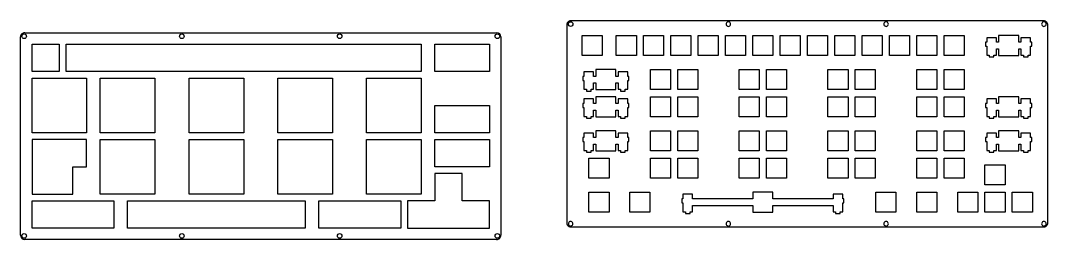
# Model space of a CAD drawing. Extents: x -38 to 13910, y -467 to 6521.
# Drawn here: x 0 to 716, y 501 to 654 of the extents above; entities that cross this region are included whole.
import ezdxf

# ---------------------------------------------------------------- set-up
doc = ezdxf.new("R2010")
doc.units = 0
doc.header["$MEASUREMENT"] = 0

msp = doc.modelspace()

# ---------------------------------------------------------------- linework, layer by layer
at = {"color": 0}
for p, q in [((381.28, 651.7), (381.31, 651.94)), ((381.31, 651.94), (381.35, 652.17)), ((381.35, 652.17), (381.42, 652.4)), ((381.42, 652.4), (381.5, 652.62)), ((381.5, 652.62), (381.6, 652.83)), ((381.6, 652.83), (381.71, 653.04)), ((381.71, 653.04), (381.84, 653.23)), ((381.84, 653.23), (381.99, 653.42)), ((381.99, 653.42), (382.15, 653.59)), ((382.15, 653.59), (382.32, 653.75)), ((382.32, 653.75), (382.51, 653.9)), ((382.51, 653.9), (382.7, 654.03)), ((382.7, 654.03), (382.91, 654.14)), ((382.91, 654.14), (383.12, 654.24)), ((383.12, 654.24), (383.34, 654.32)), ((383.34, 654.32), (383.57, 654.39)), ((383.57, 654.39), (383.8, 654.43)), ((383.8, 654.43), (384.04, 654.46)), ((384.04, 654.46), (384.27, 654.47)), ((384.27, 654.47), (713.37, 654.47)), ((492.29, 652.46), (492.21, 651.96)), ((492.21, 651.96), (492.29, 651.47)), ((492.52, 652.9), (492.29, 652.46)), ((492.87, 653.26), (492.52, 652.9)), ((493.31, 653.48), (492.87, 653.26)), ((493.81, 653.56), (493.31, 653.48)), ((494.3, 653.48), (493.81, 653.56)), ((494.74, 653.26), (494.3, 653.48)), ((495.1, 652.9), (494.74, 653.26)), ((495.32, 652.46), (495.1, 652.9)), ((495.4, 651.96), (495.32, 652.46)), ((495.32, 651.47), (495.4, 651.96)), ((602.32, 652.46), (602.24, 651.96)), ((602.24, 651.96), (602.32, 651.47)), ((602.54, 652.9), (602.32, 652.46)), ((602.9, 653.26), (602.54, 652.9)), ((603.34, 653.48), (602.9, 653.26)), ((603.84, 653.56), (603.34, 653.48)), ((604.33, 653.48), (603.84, 653.56)), ((604.77, 653.26), (604.33, 653.48)), ((605.13, 652.9), (604.77, 653.26)), ((605.35, 652.46), (605.13, 652.9)), ((605.43, 651.96), (605.35, 652.46)), ((605.35, 651.47), (605.43, 651.96)), ((712.35, 652.46), (712.27, 651.96)), ((712.27, 651.96), (712.35, 651.47)), ((712.58, 652.9), (712.35, 652.46)), ((712.93, 653.26), (712.58, 652.9)), ((713.37, 653.48), (712.93, 653.26)), ((713.37, 654.47), (713.6, 654.46)), ((713.87, 653.56), (713.37, 653.48)), ((713.6, 654.46), (713.84, 654.43)), ((713.84, 654.43), (714.07, 654.39)), ((714.36, 653.48), (713.87, 653.56)), ((714.07, 654.39), (714.3, 654.32)), ((714.3, 654.32), (714.52, 654.24)), ((714.8, 653.26), (714.36, 653.48)), ((714.52, 654.24), (714.73, 654.14)), ((714.73, 654.14), (714.94, 654.03)), ((715.16, 652.9), (714.8, 653.26)), ((714.94, 654.03), (715.13, 653.9)), ((715.13, 653.9), (715.32, 653.75)), ((715.38, 652.46), (715.16, 652.9)), ((715.32, 653.75), (715.49, 653.59)), ((715.46, 651.96), (715.38, 652.46)), ((715.38, 651.47), (715.46, 651.96)), ((715.49, 653.59), (715.65, 653.42)), ((715.65, 653.42), (715.8, 653.23)), ((715.8, 653.23), (715.93, 653.04)), ((715.93, 653.04), (716.04, 652.83)), ((716.04, 652.83), (716.14, 652.62)), ((716.14, 652.62), (716.22, 652.4)), ((716.22, 652.4), (716.29, 652.17)), ((716.29, 652.17), (716.33, 651.94)), ((716.33, 651.94), (716.36, 651.7)), ((3.1, 645.94), (332.19, 645.94)), ((381.27, 651.47), (381.28, 651.7)), ((381.27, 512.87), (381.27, 651.47)), ((492.29, 651.47), (492.52, 651.03)), ((492.52, 651.03), (492.87, 650.67)), ((492.87, 650.67), (493.31, 650.45)), ((493.31, 650.45), (493.81, 650.37)), ((493.81, 650.37), (494.3, 650.45)), ((494.3, 650.45), (494.74, 650.67)), ((494.74, 650.67), (495.1, 651.03)), ((495.1, 651.03), (495.32, 651.47)), ((602.32, 651.47), (602.54, 651.03)), ((602.54, 651.03), (602.9, 650.67)), ((602.9, 650.67), (603.34, 650.45)), ((603.34, 650.45), (603.84, 650.37)), ((603.84, 650.37), (604.33, 650.45)), ((604.33, 650.45), (604.77, 650.67)), ((604.77, 650.67), (605.13, 651.03)), ((605.13, 651.03), (605.35, 651.47)), ((712.35, 651.47), (712.58, 651.03)), ((712.58, 651.03), (712.93, 650.67)), ((712.93, 650.67), (713.37, 650.45)), ((713.37, 650.45), (713.87, 650.37)), ((713.87, 650.37), (714.36, 650.45)), ((714.36, 650.45), (714.8, 650.67)), ((714.8, 650.67), (715.16, 651.03)), ((715.16, 651.03), (715.38, 651.47)), ((716.36, 651.7), (716.37, 651.47)), ((716.37, 651.47), (716.37, 512.87)), ((0.1, 504.35), (0.1, 642.95)), ((8.1, 637.94), (27.15, 637.94)), ((8.1, 618.89), (8.1, 637.94)), ((27.15, 637.94), (27.15, 618.89)), ((31.91, 637.94), (279.56, 637.94)), ((31.91, 618.89), (31.91, 637.94)), ((279.56, 637.94), (279.56, 618.89)), ((289.09, 637.94), (327.19, 637.94)), ((289.09, 618.89), (289.09, 637.94)), ((327.19, 637.94), (327.19, 618.89)), ((335.19, 642.95), (335.19, 504.35)), ((391.81, 643.93), (405.8, 643.93)), ((391.81, 629.94), (391.81, 643.93)), ((405.8, 643.93), (405.8, 629.94)), ((415.62, 643.93), (429.61, 643.93)), ((415.62, 629.94), (415.62, 643.93)), ((429.61, 643.93), (429.61, 629.94)), ((434.67, 643.93), (448.66, 643.93)), ((434.67, 629.94), (434.67, 643.93)), ((448.66, 643.93), (448.66, 629.94)), ((453.72, 643.93), (467.71, 643.93)), ((453.72, 629.94), (453.72, 643.93)), ((467.71, 643.93), (467.71, 629.94)), ((472.77, 643.93), (486.76, 643.93)), ((472.77, 629.94), (472.77, 643.93)), ((486.76, 643.93), (486.76, 629.94)), ((491.82, 643.93), (505.81, 643.93)), ((491.82, 629.94), (491.82, 643.93)), ((505.81, 643.93), (505.81, 629.94)), ((510.87, 643.93), (524.86, 643.93)), ((510.87, 629.94), (510.87, 643.93)), ((524.86, 643.93), (524.86, 629.94)), ((529.92, 643.93), (543.91, 643.93)), ((529.92, 629.94), (529.92, 643.93)), ((543.91, 643.93), (543.91, 629.94)), ((548.97, 643.93), (562.96, 643.93)), ((548.97, 629.94), (548.97, 643.93)), ((562.96, 643.93), (562.96, 629.94)), ((568.02, 643.93), (582.01, 643.93)), ((568.02, 629.94), (568.02, 643.93)), ((582.01, 643.93), (582.01, 629.94)), ((587.07, 643.93), (601.06, 643.93)), ((587.07, 629.94), (587.07, 643.93)), ((601.06, 643.93), (601.06, 629.94)), ((606.12, 643.93), (620.11, 643.93)), ((606.12, 629.94), (606.12, 643.93)), ((620.11, 643.93), (620.11, 629.94)), ((625.17, 643.93), (639.16, 643.93)), ((625.17, 629.94), (625.17, 643.93)), ((639.16, 643.93), (639.16, 629.94)), ((644.22, 643.93), (658.21, 643.93)), ((644.22, 629.94), (644.22, 643.93)), ((658.21, 643.93), (658.21, 629.94)), ((674.04, 639.23), (673.22, 639.23)), ((673.22, 639.23), (673.22, 636.44)), ((680.78, 642.46), (674.04, 642.46)), ((674.04, 642.46), (674.04, 639.23)), ((680.78, 639.23), (680.78, 642.46)), ((682.32, 639.23), (680.78, 639.23)), ((682.32, 643.93), (682.32, 639.23)), ((696.31, 643.93), (682.32, 643.93)), ((696.31, 639.23), (696.31, 643.93)), ((697.84, 639.23), (696.31, 639.23)), ((704.58, 642.46), (697.84, 642.46)), ((697.84, 642.46), (697.84, 639.23)), ((704.58, 639.23), (704.58, 642.46)), ((705.41, 639.23), (704.58, 639.23)), ((705.41, 636.44), (705.41, 639.23)), ((673.22, 636.44), (674.04, 636.44)), ((674.04, 636.44), (674.04, 630.17)), ((680.78, 630.17), (680.78, 634.64)), ((680.78, 634.64), (682.32, 634.64)), ((682.32, 634.64), (682.32, 629.94)), ((696.31, 629.94), (696.31, 634.64)), ((696.31, 634.64), (697.84, 634.64)), ((697.84, 634.64), (697.84, 630.17)), ((704.58, 630.17), (704.58, 636.44)), ((704.58, 636.44), (705.41, 636.44)), ((405.8, 629.94), (391.81, 629.94)), ((429.61, 629.94), (415.62, 629.94)), ((448.66, 629.94), (434.67, 629.94)), ((467.71, 629.94), (453.72, 629.94)), ((486.76, 629.94), (472.77, 629.94)), ((505.81, 629.94), (491.82, 629.94)), ((524.86, 629.94), (510.87, 629.94)), ((543.91, 629.94), (529.92, 629.94)), ((562.96, 629.94), (548.97, 629.94)), ((582.01, 629.94), (568.02, 629.94)), ((601.06, 629.94), (587.07, 629.94)), ((620.11, 629.94), (606.12, 629.94)), ((639.16, 629.94), (625.17, 629.94)), ((658.21, 629.94), (644.22, 629.94)), ((674.04, 630.17), (675.77, 630.17)), ((675.77, 630.17), (675.77, 628.97)), ((675.77, 628.97), (679.06, 628.97)), ((679.06, 628.97), (679.06, 630.17)), ((679.06, 630.17), (680.78, 630.17)), ((682.32, 629.94), (696.31, 629.94)), ((697.84, 630.17), (699.57, 630.17)), ((699.57, 630.17), (699.57, 628.97)), ((699.57, 628.97), (702.86, 628.97)), ((702.86, 628.97), (702.86, 630.17)), ((702.86, 630.17), (704.58, 630.17)), ((27.15, 618.89), (8.1, 618.89)), ((279.56, 618.89), (31.91, 618.89)), ((327.19, 618.89), (289.09, 618.89)), ((399.8, 618.65), (393.06, 618.65)), ((393.06, 618.65), (393.06, 615.42)), ((399.8, 615.42), (399.8, 618.65)), ((401.33, 620.12), (401.33, 615.42)), ((415.32, 620.12), (401.33, 620.12)), ((415.32, 615.42), (415.32, 620.12)), ((423.6, 618.65), (416.86, 618.65)), ((416.86, 618.65), (416.86, 615.42)), ((423.6, 615.42), (423.6, 618.65)), ((439.43, 620.12), (453.42, 620.12)), ((439.43, 606.13), (439.43, 620.12)), ((453.42, 620.12), (453.42, 606.13)), ((458.48, 620.12), (472.47, 620.12)), ((458.48, 606.13), (458.48, 620.12)), ((472.47, 620.12), (472.47, 606.13)), ((501.34, 620.12), (515.33, 620.12)), ((501.34, 606.13), (501.34, 620.12)), ((515.33, 620.12), (515.33, 606.13)), ((520.39, 620.12), (534.38, 620.12)), ((520.39, 606.13), (520.39, 620.12)), ((534.38, 620.12), (534.38, 606.13)), ((563.26, 620.12), (577.25, 620.12)), ((563.26, 606.13), (563.26, 620.12)), ((577.25, 620.12), (577.25, 606.13)), ((582.31, 620.12), (596.3, 620.12)), ((582.31, 606.13), (582.31, 620.12)), ((596.3, 620.12), (596.3, 606.13)), ((625.17, 620.12), (639.16, 620.12)), ((625.17, 606.13), (625.17, 620.12)), ((639.16, 620.12), (639.16, 606.13)), ((644.22, 620.12), (658.21, 620.12)), ((644.22, 606.13), (644.22, 620.12)), ((658.21, 620.12), (658.21, 606.13)), ((8.1, 614.13), (46.2, 614.13)), ((8.1, 576.03), (8.1, 614.13)), ((46.2, 614.13), (46.2, 576.03)), ((55.73, 614.13), (93.83, 614.13)), ((55.73, 576.03), (55.73, 614.13)), ((93.83, 614.13), (93.83, 576.03)), ((117.64, 614.13), (155.74, 614.13)), ((117.64, 576.03), (117.64, 614.13)), ((155.74, 614.13), (155.74, 576.03)), ((179.55, 614.13), (217.65, 614.13)), ((179.55, 576.03), (179.55, 614.13)), ((217.65, 614.13), (217.65, 576.03)), ((241.46, 614.13), (279.56, 614.13)), ((241.46, 576.03), (241.46, 614.13)), ((279.56, 614.13), (279.56, 576.03)), ((393.06, 615.42), (392.23, 615.42)), ((392.23, 615.42), (392.23, 612.63)), ((392.23, 612.63), (393.06, 612.63)), ((393.06, 612.63), (393.06, 606.36)), ((401.33, 615.42), (399.8, 615.42)), ((399.8, 606.36), (399.8, 610.83)), ((399.8, 610.83), (401.33, 610.83)), ((401.33, 610.83), (401.33, 606.13)), ((416.86, 615.42), (415.32, 615.42)), ((415.32, 606.13), (415.32, 610.83)), ((415.32, 610.83), (416.86, 610.83)), ((416.86, 610.83), (416.86, 606.36)), ((424.42, 615.42), (423.6, 615.42)), ((423.6, 606.36), (423.6, 612.63)), ((423.6, 612.63), (424.42, 612.63)), ((424.42, 612.63), (424.42, 615.42)), ((393.06, 606.36), (394.78, 606.36)), ((394.78, 606.36), (394.78, 605.16)), ((394.78, 605.16), (398.07, 605.16)), ((398.07, 605.16), (398.07, 606.36)), ((398.07, 606.36), (399.8, 606.36)), ((401.33, 606.13), (415.32, 606.13)), ((416.86, 606.36), (418.58, 606.36)), ((418.58, 606.36), (418.58, 605.16)), ((418.58, 605.16), (421.87, 605.16)), ((421.87, 605.16), (421.87, 606.36)), ((421.87, 606.36), (423.6, 606.36)), ((453.42, 606.13), (439.43, 606.13)), ((472.47, 606.13), (458.48, 606.13)), ((515.33, 606.13), (501.34, 606.13)), ((534.38, 606.13), (520.39, 606.13)), ((577.25, 606.13), (563.26, 606.13)), ((596.3, 606.13), (582.31, 606.13)), ((639.16, 606.13), (625.17, 606.13)), ((658.21, 606.13), (644.22, 606.13)), ((289.09, 595.08), (327.19, 595.08)), ((289.09, 576.03), (289.09, 595.08)), ((327.19, 595.08), (327.19, 576.03)), ((393.06, 596.37), (392.23, 596.37)), ((392.23, 596.37), (392.23, 593.58)), ((399.8, 599.6), (393.06, 599.6)), ((393.06, 599.6), (393.06, 596.37)), ((399.8, 596.37), (399.8, 599.6)), ((401.33, 596.37), (399.8, 596.37)), ((401.33, 601.07), (401.33, 596.37)), ((415.32, 601.07), (401.33, 601.07)), ((415.32, 596.37), (415.32, 601.07)), ((416.86, 596.37), (415.32, 596.37)), ((423.6, 599.6), (416.86, 599.6)), ((416.86, 599.6), (416.86, 596.37)), ((423.6, 596.37), (423.6, 599.6)), ((424.42, 596.37), (423.6, 596.37)), ((424.42, 593.58), (424.42, 596.37)), ((439.43, 601.07), (453.42, 601.07)), ((439.43, 587.08), (439.43, 601.07)), ((453.42, 601.07), (453.42, 587.08)), ((458.48, 601.07), (472.47, 601.07)), ((458.48, 587.08), (458.48, 601.07)), ((472.47, 601.07), (472.47, 587.08)), ((501.34, 601.07), (515.33, 601.07)), ((501.34, 587.08), (501.34, 601.07)), ((515.33, 601.07), (515.33, 587.08)), ((520.39, 601.07), (534.38, 601.07)), ((520.39, 587.08), (520.39, 601.07)), ((534.38, 601.07), (534.38, 587.08)), ((563.26, 601.07), (577.25, 601.07)), ((563.26, 587.08), (563.26, 601.07)), ((577.25, 601.07), (577.25, 587.08)), ((582.31, 601.07), (596.3, 601.07)), ((582.31, 587.08), (582.31, 601.07)), ((596.3, 601.07), (596.3, 587.08)), ((625.17, 601.07), (639.16, 601.07)), ((625.17, 587.08), (625.17, 601.07)), ((639.16, 601.07), (639.16, 587.08)), ((644.22, 601.07), (658.21, 601.07)), ((644.22, 587.08), (644.22, 601.07)), ((658.21, 601.07), (658.21, 587.08)), ((674.04, 596.37), (673.22, 596.37)), ((673.22, 596.37), (673.22, 593.58)), ((680.78, 599.6), (674.04, 599.6)), ((674.04, 599.6), (674.04, 596.37)), ((680.78, 596.37), (680.78, 599.6)), ((682.32, 596.37), (680.78, 596.37)), ((682.32, 601.07), (682.32, 596.37)), ((696.31, 601.07), (682.32, 601.07)), ((696.31, 596.37), (696.31, 601.07)), ((697.84, 596.37), (696.31, 596.37)), ((704.58, 599.6), (697.84, 599.6)), ((697.84, 599.6), (697.84, 596.37)), ((704.58, 596.37), (704.58, 599.6)), ((705.41, 596.37), (704.58, 596.37)), ((705.41, 593.58), (705.41, 596.37)), ((392.23, 593.58), (393.06, 593.58)), ((393.06, 593.58), (393.06, 587.31)), ((399.8, 587.31), (399.8, 591.78)), ((399.8, 591.78), (401.33, 591.78)), ((401.33, 591.78), (401.33, 587.08)), ((415.32, 587.08), (415.32, 591.78)), ((415.32, 591.78), (416.86, 591.78)), ((416.86, 591.78), (416.86, 587.31)), ((423.6, 587.31), (423.6, 593.58)), ((423.6, 593.58), (424.42, 593.58)), ((673.22, 593.58), (674.04, 593.58)), ((674.04, 593.58), (674.04, 587.31)), ((680.78, 587.31), (680.78, 591.78)), ((680.78, 591.78), (682.32, 591.78)), ((682.32, 591.78), (682.32, 587.08)), ((696.31, 587.08), (696.31, 591.78)), ((696.31, 591.78), (697.84, 591.78)), ((697.84, 591.78), (697.84, 587.31)), ((704.58, 587.31), (704.58, 593.58)), ((704.58, 593.58), (705.41, 593.58)), ((393.06, 587.31), (394.78, 587.31)), ((394.78, 587.31), (394.78, 586.11)), ((394.78, 586.11), (398.07, 586.11)), ((398.07, 586.11), (398.07, 587.31)), ((398.07, 587.31), (399.8, 587.31)), ((401.33, 587.08), (415.32, 587.08)), ((416.86, 587.31), (418.58, 587.31)), ((418.58, 587.31), (418.58, 586.11)), ((418.58, 586.11), (421.87, 586.11)), ((421.87, 586.11), (421.87, 587.31)), ((421.87, 587.31), (423.6, 587.31)), ((453.42, 587.08), (439.43, 587.08)), ((472.47, 587.08), (458.48, 587.08)), ((515.33, 587.08), (501.34, 587.08)), ((534.38, 587.08), (520.39, 587.08)), ((577.25, 587.08), (563.26, 587.08)), ((596.3, 587.08), (582.31, 587.08)), ((639.16, 587.08), (625.17, 587.08)), ((658.21, 587.08), (644.22, 587.08)), ((674.04, 587.31), (675.77, 587.31)), ((675.77, 587.31), (675.77, 586.11)), ((675.77, 586.11), (679.06, 586.11)), ((679.06, 586.11), (679.06, 587.31)), ((679.06, 587.31), (680.78, 587.31)), ((682.32, 587.08), (696.31, 587.08)), ((697.84, 587.31), (699.57, 587.31)), ((699.57, 587.31), (699.57, 586.11)), ((699.57, 586.11), (702.86, 586.11)), ((702.86, 586.11), (702.86, 587.31)), ((702.86, 587.31), (704.58, 587.31)), ((46.2, 576.03), (8.1, 576.03)), ((93.83, 576.03), (55.73, 576.03)), ((155.74, 576.03), (117.64, 576.03)), ((217.65, 576.03), (179.55, 576.03)), ((279.56, 576.03), (241.46, 576.03)), ((327.19, 576.03), (289.09, 576.03)), ((399.8, 575.79), (393.06, 575.79)), ((393.06, 575.79), (393.06, 572.56)), ((399.8, 572.56), (399.8, 575.79)), ((401.33, 577.26), (401.33, 572.56)), ((415.32, 577.26), (401.33, 577.26)), ((415.32, 572.56), (415.32, 577.26)), ((423.6, 575.79), (416.86, 575.79)), ((416.86, 575.79), (416.86, 572.56)), ((423.6, 572.56), (423.6, 575.79)), ((439.43, 577.26), (453.42, 577.26)), ((439.43, 563.27), (439.43, 577.26)), ((453.42, 577.26), (453.42, 563.27)), ((458.48, 577.26), (472.47, 577.26)), ((458.48, 563.27), (458.48, 577.26)), ((472.47, 577.26), (472.47, 563.27)), ((501.34, 577.26), (515.33, 577.26)), ((501.34, 563.27), (501.34, 577.26)), ((515.33, 577.26), (515.33, 563.27)), ((520.39, 577.26), (534.38, 577.26)), ((520.39, 563.27), (520.39, 577.26)), ((534.38, 577.26), (534.38, 563.27)), ((563.26, 577.26), (577.25, 577.26)), ((563.26, 563.27), (563.26, 577.26)), ((577.25, 577.26), (577.25, 563.27)), ((582.31, 577.26), (596.3, 577.26)), ((582.31, 563.27), (582.31, 577.26)), ((596.3, 577.26), (596.3, 563.27)), ((625.17, 577.26), (639.16, 577.26)), ((625.17, 563.27), (625.17, 577.26)), ((639.16, 577.26), (639.16, 563.27)), ((644.22, 577.26), (658.21, 577.26)), ((644.22, 563.27), (644.22, 577.26)), ((658.21, 577.26), (658.21, 563.27)), ((680.78, 575.79), (674.04, 575.79)), ((674.04, 575.79), (674.04, 572.56)), ((680.78, 572.56), (680.78, 575.79)), ((682.32, 577.26), (682.32, 572.56)), ((696.31, 577.26), (682.32, 577.26)), ((696.31, 572.56), (696.31, 577.26)), ((704.58, 575.79), (697.84, 575.79)), ((697.84, 575.79), (697.84, 572.56)), ((704.58, 572.56), (704.58, 575.79)), ((8.1, 571.26), (8.1, 552.21)), ((46.2, 571.26), (8.1, 571.26)), ((46.2, 552.21), (46.2, 571.26)), ((55.73, 571.26), (93.83, 571.26)), ((55.73, 533.16), (55.73, 571.26)), ((93.83, 571.26), (93.83, 533.16)), ((117.64, 571.26), (155.74, 571.26)), ((117.64, 533.16), (117.64, 571.26)), ((155.74, 571.26), (155.74, 533.16)), ((179.55, 571.26), (217.65, 571.26)), ((179.55, 533.16), (179.55, 571.26)), ((217.65, 571.26), (217.65, 533.16)), ((241.46, 571.26), (279.56, 571.26)), ((241.46, 533.16), (241.46, 571.26)), ((279.56, 571.26), (279.56, 533.16)), ((289.09, 571.26), (327.19, 571.26)), ((289.09, 552.21), (289.09, 571.26)), ((327.19, 571.26), (327.19, 552.21)), ((393.06, 572.56), (392.23, 572.56)), ((392.23, 572.56), (392.23, 569.77)), ((392.23, 569.77), (393.06, 569.77)), ((393.06, 569.77), (393.06, 563.5)), ((401.33, 572.56), (399.8, 572.56)), ((399.8, 563.5), (399.8, 567.97)), ((399.8, 567.97), (401.33, 567.97)), ((401.33, 567.97), (401.33, 563.27)), ((416.86, 572.56), (415.32, 572.56)), ((415.32, 563.27), (415.32, 567.97)), ((415.32, 567.97), (416.86, 567.97)), ((416.86, 567.97), (416.86, 563.5)), ((424.42, 572.56), (423.6, 572.56)), ((423.6, 563.5), (423.6, 569.77)), ((423.6, 569.77), (424.42, 569.77)), ((424.42, 569.77), (424.42, 572.56)), ((674.04, 572.56), (673.22, 572.56)), ((673.22, 572.56), (673.22, 569.77)), ((673.22, 569.77), (674.04, 569.77)), ((674.04, 569.77), (674.04, 563.5)), ((682.32, 572.56), (680.78, 572.56)), ((680.78, 563.5), (680.78, 567.97)), ((680.78, 567.97), (682.32, 567.97)), ((682.32, 567.97), (682.32, 563.27)), ((697.84, 572.56), (696.31, 572.56)), ((696.31, 563.27), (696.31, 567.97)), ((696.31, 567.97), (697.84, 567.97)), ((697.84, 567.97), (697.84, 563.5)), ((705.41, 572.56), (704.58, 572.56)), ((704.58, 563.5), (704.58, 569.77)), ((704.58, 569.77), (705.41, 569.77)), ((705.41, 569.77), (705.41, 572.56)), ((393.06, 563.5), (394.78, 563.5)), ((394.78, 563.5), (394.78, 562.3)), ((394.78, 562.3), (398.07, 562.3)), ((398.07, 562.3), (398.07, 563.5)), ((398.07, 563.5), (399.8, 563.5)), ((401.33, 563.27), (415.32, 563.27)), ((416.86, 563.5), (418.58, 563.5)), ((418.58, 563.5), (418.58, 562.3)), ((418.58, 562.3), (421.87, 562.3)), ((421.87, 562.3), (421.87, 563.5)), ((421.87, 563.5), (423.6, 563.5)), ((453.42, 563.27), (439.43, 563.27)), ((472.47, 563.27), (458.48, 563.27)), ((515.33, 563.27), (501.34, 563.27)), ((534.38, 563.27), (520.39, 563.27)), ((577.25, 563.27), (563.26, 563.27)), ((596.3, 563.27), (582.31, 563.27)), ((639.16, 563.27), (625.17, 563.27)), ((658.21, 563.27), (644.22, 563.27)), ((674.04, 563.5), (675.77, 563.5)), ((675.77, 563.5), (675.77, 562.3)), ((675.77, 562.3), (679.06, 562.3)), ((679.06, 562.3), (679.06, 563.5)), ((679.06, 563.5), (680.78, 563.5)), ((682.32, 563.27), (696.31, 563.27)), ((697.84, 563.5), (699.57, 563.5)), ((699.57, 563.5), (699.57, 562.3)), ((699.57, 562.3), (702.86, 562.3)), ((702.86, 562.3), (702.86, 563.5)), ((702.86, 563.5), (704.58, 563.5)), ((8.1, 552.21), (8.1, 552.21)), ((8.1, 552.21), (8.1, 533.16)), ((36.68, 533.16), (36.68, 552.21)), ((36.68, 552.21), (46.2, 552.21)), ((327.19, 552.21), (289.09, 552.21)), ((396.57, 558.21), (410.56, 558.21)), ((396.57, 544.22), (396.57, 558.21)), ((410.56, 558.21), (410.56, 544.22)), ((439.43, 558.21), (453.42, 558.21)), ((439.43, 544.22), (439.43, 558.21)), ((453.42, 558.21), (453.42, 544.22)), ((458.48, 558.21), (472.47, 558.21)), ((458.48, 544.22), (458.48, 558.21)), ((472.47, 558.21), (472.47, 544.22)), ((501.34, 558.21), (515.33, 558.21)), ((501.34, 544.22), (501.34, 558.21)), ((515.33, 558.21), (515.33, 544.22)), ((520.39, 558.21), (534.38, 558.21)), ((520.39, 544.22), (520.39, 558.21)), ((534.38, 558.21), (534.38, 544.22)), ((563.26, 558.21), (577.25, 558.21)), ((563.26, 544.22), (563.26, 558.21)), ((577.25, 558.21), (577.25, 544.22)), ((582.31, 558.21), (596.3, 558.21)), ((582.31, 544.22), (582.31, 558.21)), ((596.3, 558.21), (596.3, 544.22)), ((625.17, 558.21), (639.16, 558.21)), ((625.17, 544.22), (625.17, 558.21)), ((639.16, 558.21), (639.16, 544.22)), ((644.22, 558.21), (658.21, 558.21)), ((644.22, 544.22), (644.22, 558.21)), ((658.21, 558.21), (658.21, 544.22)), ((672.79, 553.45), (686.78, 553.45)), ((672.79, 539.46), (672.79, 553.45)), ((686.78, 553.45), (686.78, 539.46)), ((289.09, 547.45), (289.09, 528.4)), ((308.14, 547.45), (289.09, 547.45)), ((308.14, 528.4), (308.14, 547.45)), ((410.56, 544.22), (396.57, 544.22)), ((453.42, 544.22), (439.43, 544.22)), ((472.47, 544.22), (458.48, 544.22)), ((515.33, 544.22), (501.34, 544.22)), ((534.38, 544.22), (520.39, 544.22)), ((577.25, 544.22), (563.26, 544.22)), ((596.3, 544.22), (582.31, 544.22)), ((639.16, 544.22), (625.17, 544.22)), ((658.21, 544.22), (644.22, 544.22)), ((686.78, 539.46), (672.79, 539.46)), ((8.1, 533.16), (36.68, 533.16)), ((93.83, 533.16), (55.73, 533.16)), ((155.74, 533.16), (117.64, 533.16)), ((217.65, 533.16), (179.55, 533.16)), ((279.56, 533.16), (241.46, 533.16)), ((396.57, 534.4), (410.56, 534.4)), ((396.57, 520.41), (396.57, 534.4)), ((410.56, 534.4), (410.56, 520.41)), ((425.14, 534.4), (439.13, 534.4)), ((425.14, 520.41), (425.14, 534.4)), ((439.13, 534.4), (439.13, 520.41)), ((468.85, 532.93), (462.11, 532.93)), ((462.11, 532.93), (462.11, 529.7)), ((468.85, 529.7), (468.85, 532.93)), ((510.87, 534.4), (510.87, 529.7)), ((524.86, 534.4), (510.87, 534.4)), ((524.86, 529.7), (524.86, 534.4)), ((573.61, 532.93), (566.87, 532.93)), ((566.87, 532.93), (566.87, 529.7)), ((573.61, 529.7), (573.61, 532.93)), ((596.59, 534.4), (610.58, 534.4)), ((596.59, 520.41), (596.59, 534.4)), ((610.58, 534.4), (610.58, 520.41)), ((625.17, 534.4), (639.16, 534.4)), ((625.17, 520.41), (625.17, 534.4)), ((639.16, 534.4), (639.16, 520.41)), ((653.74, 534.4), (667.73, 534.4)), ((653.74, 520.41), (653.74, 534.4)), ((667.73, 534.4), (667.73, 520.41)), ((672.79, 534.4), (686.78, 534.4)), ((672.79, 520.41), (672.79, 534.4)), ((686.78, 534.4), (686.78, 520.41)), ((691.84, 534.4), (705.83, 534.4)), ((691.84, 520.41), (691.84, 534.4)), ((705.83, 534.4), (705.83, 520.41)), ((8.1, 528.4), (65.25, 528.4)), ((8.1, 509.35), (8.1, 528.4)), ((65.25, 528.4), (65.25, 509.35)), ((74.78, 528.4), (198.6, 528.4)), ((74.78, 509.35), (74.78, 528.4)), ((198.6, 528.4), (198.6, 509.35)), ((208.12, 528.4), (265.28, 528.4)), ((208.12, 509.35), (208.12, 528.4)), ((265.28, 528.4), (265.28, 509.35)), ((289.09, 528.4), (270.04, 528.4)), ((270.04, 528.4), (270.04, 509.35)), ((327.19, 528.4), (308.14, 528.4)), ((327.19, 509.35), (327.19, 528.4)), ((462.11, 529.7), (461.29, 529.7)), ((461.29, 529.7), (461.29, 526.91)), ((461.29, 526.91), (462.11, 526.91)), ((462.11, 526.91), (462.11, 520.64)), ((510.87, 529.7), (468.85, 529.7)), ((468.85, 520.64), (468.85, 525.11)), ((468.85, 525.11), (510.87, 525.11)), ((510.87, 525.11), (510.87, 520.41)), ((566.87, 529.7), (524.86, 529.7)), ((524.86, 520.41), (524.86, 525.11)), ((524.86, 525.11), (566.87, 525.11)), ((566.87, 525.11), (566.87, 520.64)), ((574.44, 529.7), (573.61, 529.7)), ((573.61, 520.64), (573.61, 526.91)), ((573.61, 526.91), (574.44, 526.91)), ((574.44, 526.91), (574.44, 529.7)), ((410.56, 520.41), (396.57, 520.41)), ((439.13, 520.41), (425.14, 520.41)), ((462.11, 520.64), (463.84, 520.64)), ((463.84, 520.64), (463.84, 519.44)), ((463.84, 519.44), (467.13, 519.44)), ((467.13, 519.44), (467.13, 520.64)), ((467.13, 520.64), (468.85, 520.64)), ((510.87, 520.41), (524.86, 520.41)), ((566.87, 520.64), (568.6, 520.64)), ((568.6, 520.64), (568.6, 519.44)), ((568.6, 519.44), (571.89, 519.44)), ((571.89, 519.44), (571.89, 520.64)), ((571.89, 520.64), (573.61, 520.64)), ((610.58, 520.41), (596.59, 520.41)), ((639.16, 520.41), (625.17, 520.41)), ((667.73, 520.41), (653.74, 520.41)), ((686.78, 520.41), (672.79, 520.41)), ((705.83, 520.41), (691.84, 520.41)), ((65.25, 509.35), (8.1, 509.35)), ((198.6, 509.35), (74.78, 509.35)), ((265.28, 509.35), (208.12, 509.35)), ((270.04, 509.35), (327.19, 509.35)), ((381.28, 512.64), (381.27, 512.87)), ((381.31, 512.4), (381.28, 512.64)), ((381.35, 512.17), (381.31, 512.4)), ((381.42, 511.94), (381.35, 512.17)), ((381.5, 511.72), (381.42, 511.94)), ((381.6, 511.51), (381.5, 511.72)), ((381.71, 511.3), (381.6, 511.51)), ((381.84, 511.11), (381.71, 511.3)), ((381.99, 510.92), (381.84, 511.11)), ((382.15, 510.75), (381.99, 510.92)), ((382.32, 510.59), (382.15, 510.75)), ((382.26, 512.87), (382.18, 512.38)), ((382.18, 512.38), (382.26, 511.88)), ((382.49, 513.31), (382.26, 512.87)), ((382.26, 511.88), (382.49, 511.44)), ((382.51, 510.44), (382.32, 510.59)), ((382.84, 513.67), (382.49, 513.31)), ((382.49, 511.44), (382.84, 511.09)), ((382.7, 510.31), (382.51, 510.44)), ((382.91, 510.2), (382.7, 510.31)), ((383.28, 513.89), (382.84, 513.67)), ((382.84, 511.09), (383.28, 510.86)), ((383.12, 510.1), (382.91, 510.2)), ((383.34, 510.02), (383.12, 510.1)), ((383.78, 513.97), (383.28, 513.89)), ((383.28, 510.86), (383.78, 510.78)), ((383.57, 509.95), (383.34, 510.02)), ((383.8, 509.91), (383.57, 509.95)), ((384.27, 513.89), (383.78, 513.97)), ((383.78, 510.78), (384.27, 510.86)), ((384.04, 509.88), (383.8, 509.91)), ((384.27, 509.87), (384.04, 509.88)), ((384.71, 513.67), (384.27, 513.89)), ((384.27, 510.86), (384.71, 511.09)), ((713.37, 509.87), (384.27, 509.87)), ((385.07, 513.31), (384.71, 513.67)), ((384.71, 511.09), (385.07, 511.44)), ((385.29, 512.87), (385.07, 513.31)), ((385.07, 511.44), (385.29, 511.88)), ((385.37, 512.38), (385.29, 512.87)), ((385.29, 511.88), (385.37, 512.38)), ((492.29, 512.87), (492.21, 512.38)), ((492.21, 512.38), (492.29, 511.88)), ((492.52, 513.31), (492.29, 512.87)), ((492.29, 511.88), (492.52, 511.44)), ((492.87, 513.67), (492.52, 513.31)), ((492.52, 511.44), (492.87, 511.09)), ((493.31, 513.89), (492.87, 513.67)), ((492.87, 511.09), (493.31, 510.86)), ((493.81, 513.97), (493.31, 513.89)), ((493.31, 510.86), (493.81, 510.78)), ((494.3, 513.89), (493.81, 513.97)), ((493.81, 510.78), (494.3, 510.86)), ((494.74, 513.67), (494.3, 513.89)), ((494.3, 510.86), (494.74, 511.09)), ((495.1, 513.31), (494.74, 513.67)), ((494.74, 511.09), (495.1, 511.44)), ((495.32, 512.87), (495.1, 513.31)), ((495.1, 511.44), (495.32, 511.88)), ((495.4, 512.38), (495.32, 512.87)), ((495.32, 511.88), (495.4, 512.38)), ((602.32, 512.87), (602.24, 512.38)), ((602.24, 512.38), (602.32, 511.88)), ((602.54, 513.31), (602.32, 512.87)), ((602.32, 511.88), (602.54, 511.44)), ((602.9, 513.67), (602.54, 513.31)), ((602.54, 511.44), (602.9, 511.09)), ((603.34, 513.89), (602.9, 513.67)), ((602.9, 511.09), (603.34, 510.86)), ((603.84, 513.97), (603.34, 513.89)), ((603.34, 510.86), (603.84, 510.78)), ((604.33, 513.89), (603.84, 513.97)), ((603.84, 510.78), (604.33, 510.86)), ((604.77, 513.67), (604.33, 513.89)), ((604.33, 510.86), (604.77, 511.09)), ((605.13, 513.31), (604.77, 513.67)), ((604.77, 511.09), (605.13, 511.44)), ((605.35, 512.87), (605.13, 513.31)), ((605.13, 511.44), (605.35, 511.88)), ((605.43, 512.38), (605.35, 512.87)), ((605.35, 511.88), (605.43, 512.38)), ((712.35, 512.87), (712.27, 512.38)), ((712.27, 512.38), (712.35, 511.88)), ((712.58, 513.31), (712.35, 512.87)), ((712.35, 511.88), (712.58, 511.44)), ((712.93, 513.67), (712.58, 513.31)), ((712.58, 511.44), (712.93, 511.09)), ((713.37, 513.89), (712.93, 513.67)), ((712.93, 511.09), (713.37, 510.86)), ((713.87, 513.97), (713.37, 513.89)), ((713.37, 510.86), (713.87, 510.78)), ((713.6, 509.88), (713.37, 509.87)), ((713.84, 509.91), (713.6, 509.88)), ((714.07, 509.95), (713.84, 509.91)), ((714.36, 513.89), (713.87, 513.97)), ((713.87, 510.78), (714.36, 510.86)), ((714.3, 510.02), (714.07, 509.95)), ((714.52, 510.1), (714.3, 510.02)), ((714.8, 513.67), (714.36, 513.89)), ((714.36, 510.86), (714.8, 511.09)), ((714.73, 510.2), (714.52, 510.1)), ((714.94, 510.31), (714.73, 510.2)), ((715.16, 513.31), (714.8, 513.67)), ((714.8, 511.09), (715.16, 511.44)), ((715.13, 510.44), (714.94, 510.31)), ((715.32, 510.59), (715.13, 510.44)), ((715.38, 512.87), (715.16, 513.31)), ((715.16, 511.44), (715.38, 511.88)), ((715.49, 510.75), (715.32, 510.59)), ((715.46, 512.38), (715.38, 512.87)), ((715.38, 511.88), (715.46, 512.38)), ((715.65, 510.92), (715.49, 510.75)), ((715.8, 511.11), (715.65, 510.92)), ((715.93, 511.3), (715.8, 511.11)), ((716.04, 511.51), (715.93, 511.3)), ((716.14, 511.72), (716.04, 511.51)), ((716.22, 511.94), (716.14, 511.72)), ((716.29, 512.17), (716.22, 511.94)), ((716.33, 512.4), (716.29, 512.17)), ((716.36, 512.64), (716.33, 512.4)), ((716.37, 512.87), (716.36, 512.64)), ((332.19, 501.35), (3.1, 501.35))]:
    msp.add_line(p, q, dxfattribs=at)
at = {"linetype": 'Continuous'}
for centre, radius in [((383.78, 651.96), 1.59), ((2.6, 643.44), 1.59), ((112.63, 643.44), 1.6), ((222.66, 643.44), 1.6), ((332.69, 643.44), 1.6), ((2.6, 503.85), 1.6), ((112.63, 503.85), 1.6), ((222.66, 503.85), 1.6), ((332.69, 503.85), 1.6)]:
    msp.add_circle(centre, radius, dxfattribs=at)
for centre, start, end in [((3.09, 642.95), 89.98118, 180), ((332.19, 642.94), 0.0191, 90), ((3.1, 504.35), 180, 269.99984), ((332.19, 504.35), 269.99989, 0)]:
    msp.add_arc(centre, 3, start, end, dxfattribs=at)

doc.saveas('drawing.dxf')
